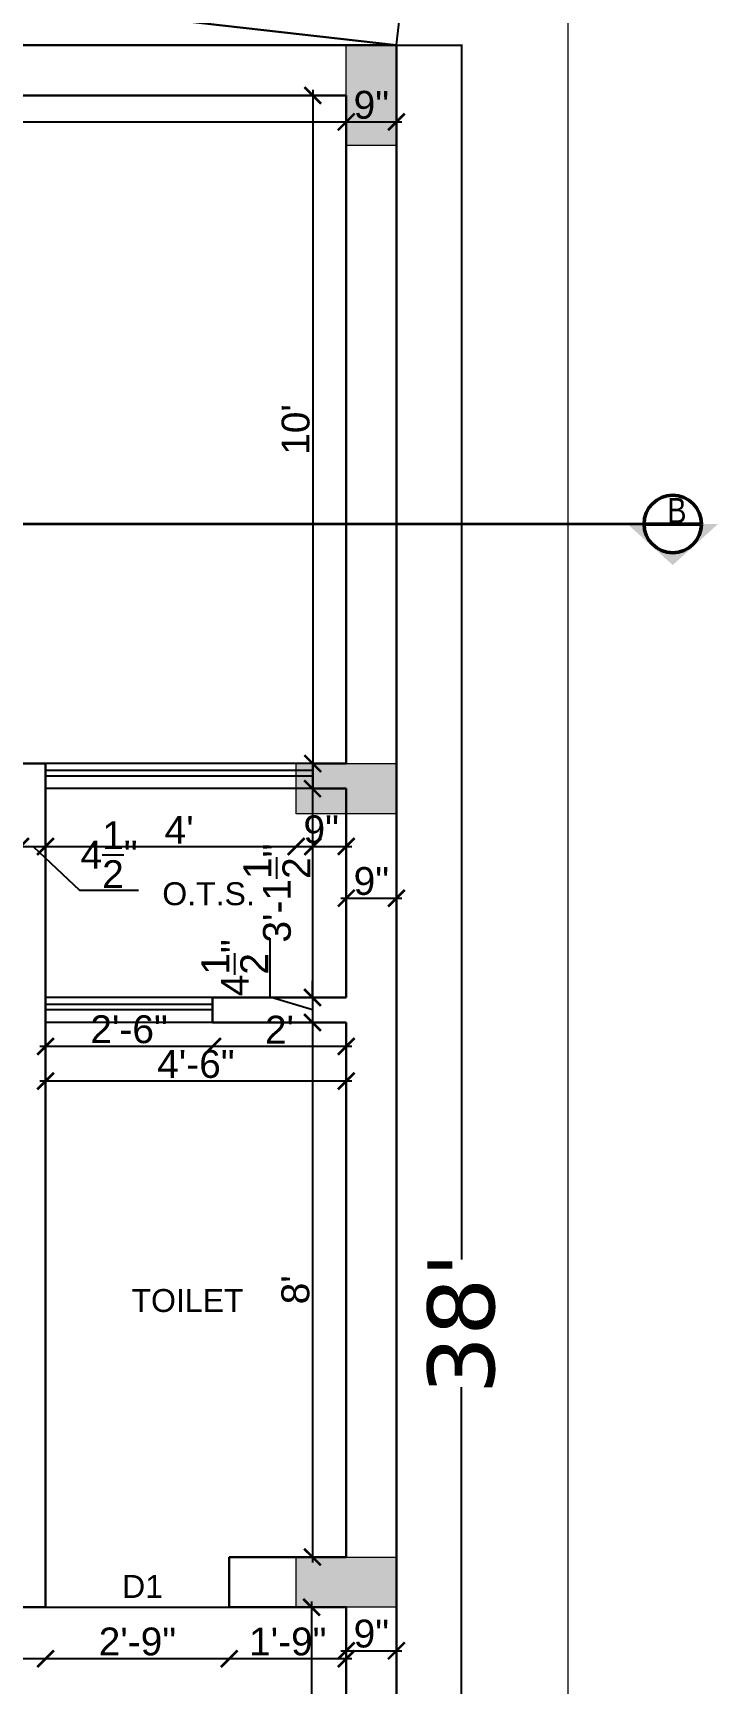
# Model space of a CAD drawing. Header units: inches. Extents: x -22123 to -20407, y -44696 to -43478.
# Drawn here: x -21138.8 to -21015.8, y -43925.8 to -43629.4 of the extents above; entities that cross this region are included whole.
import ezdxf

# ---------------------------------------------------------------- set-up
doc = ezdxf.new("R2010")
doc.units = ezdxf.units.IN
doc.header["$LTSCALE"] = 0.01
doc.header["$MEASUREMENT"] = 0
doc.header["$PDMODE"] = 3
doc.layers.add('7', color=5, linetype='Continuous')
doc.layers.add('PDF3_Text', color=6, linetype='Continuous')
for name, color, linetype, lineweight in [('A-HATCH', 9, 'Continuous', 5), ('DIMENSION', 253, 'Continuous', 0), ('wall', 30, 'Continuous', 50)]:
    doc.layers.add(name, color=color, linetype=linetype, lineweight=lineweight)
doc.styles.add('PDF Arial', font='arial.ttf')
doc.styles.add('SMALL', font='arial.ttf')
doc.styles.get("Standard").update_dxf_attribs({"font": 'arial.ttf'})
doc.styles.add('style1', font='verdana.ttf', dxfattribs={"height": 12})
doc.dimstyles.new('Copy of Standard', dxfattribs={"dimtxt": 12, "dimasz": 0.18, "dimexe": 0.18, "dimexo": 0.0625, "dimgap": 0.09, "dimtad": 0, "dimdec": 1, "dimzin": 0, "dimdsep": 46, "dimlunit": 4, "dimtxsty": 'style1', "dimcen": 0.09, "dimadec": 0, "dimazin": 0, "dimtfac": 1, "dimtdec": 1, "dimtofl": 0, "dimtmove": 0, "dimatfit": 3, "dimfxl": 1, "dimtolj": 1, "dimtzin": 0, "dimarcsym": 0})
doc.dimstyles.new('working', dxfattribs={"dimtxt": 5, "dimasz": 3, "dimexe": 1, "dimexo": 0, "dimgap": 0.5, "dimtad": 1, "dimdec": 1, "dimzin": 0, "dimdsep": 46, "dimlunit": 4, "dimtxsty": 'SMALL', "dimblk": 'ARCHTICK', "dimcen": 1, "dimdle": 1, "dimse1": 1, "dimse2": 1, "dimclrd": 256, "dimclre": 256, "dimclrt": 256, "dimadec": 0, "dimazin": 0, "dimtfac": 1, "dimtdec": 1, "dimtmove": 1, "dimatfit": 0, "dimldrblk": 'ARCHTICK', "dimfxl": 1, "dimtolj": 1, "dimtzin": 0, "dimlwd": -1, "dimlwe": -1, "dimarcsym": 0})

# ---------------------------------------------------------------- blocks, each defined once
blk = doc.blocks.new('*D280')
at = {"layer": 'Defpoints', "color": 0, "ltscale": 12, "transparency": 16777216}
for p in [(-21073.58, -43631.64), (-21061.89, -43631.64), (-21073.58, -44087.66)]:
    blk.add_point(p, dxfattribs=at)
at = {"layer": 'DIMENSION', "color": 0, "lineweight": -2, "ltscale": 12, "transparency": 16777216}
for p, q in [((-21073.52, -43631.64), (-21061.71, -43631.64)), ((-21061.89, -43631.82), (-21061.89, -43849.69)), ((-21061.89, -44087.48), (-21061.89, -43872.63)), ((-21073.52, -44087.66), (-21061.71, -44087.66))]:
    blk.add_line(p, q, dxfattribs=at)
at = {"layer": 'DIMENSION', "color": 0, "ltscale": 12, "transparency": 16777216}
for points in [[(-21061.92, -43631.82), (-21061.86, -43631.82), (-21061.89, -43631.64)], [(-21061.92, -44087.48), (-21061.86, -44087.48), (-21061.89, -44087.66)]]:
    blk.add_solid(points, dxfattribs=at)
at = {"layer": 'DIMENSION', "color": 0, "ltscale": 12, "transparency": 16777216, "insert": (-21061.89, -43861.16), "char_height": 12, "attachment_point": 5, "rotation": 90, "style": 'style1'}
blk.add_mtext("\\A1;38'", dxfattribs=at)
blk = doc.blocks.new('*D281')
at = {"layer": 'Defpoints', "color": 0, "ltscale": 12, "transparency": 16777216}
for p in [(-21493.58, -43583.64), (-21072.23, -43619.85), (-21073.58, -43631.64)]:
    blk.add_point(p, dxfattribs=at)
at = {"layer": 'DIMENSION', "color": 0, "lineweight": -2, "ltscale": 12, "transparency": 16777216}
for p, q in [((-21493.57, -43583.58), (-21492.21, -43571.67)), ((-21492.05, -43571.87), (-21297.56, -43594.09)), ((-21072.41, -43619.83), (-21240.26, -43600.64)), ((-21073.57, -43631.58), (-21072.21, -43619.67))]:
    blk.add_line(p, q, dxfattribs=at)
at = {"layer": 'DIMENSION', "color": 0, "ltscale": 12, "transparency": 16777216}
for points in [[(-21492.05, -43571.84), (-21492.06, -43571.9), (-21492.23, -43571.85)], [(-21072.41, -43619.8), (-21072.41, -43619.86), (-21072.23, -43619.85)]]:
    blk.add_solid(points, dxfattribs=at)
at = {"layer": 'DIMENSION', "color": 0, "ltscale": 12, "transparency": 16777216, "insert": (-21268.91, -43597.37), "char_height": 12, "attachment_point": 5, "rotation": 353.4802, "style": 'style1'}
blk.add_mtext('\\A1;35\'-2{\\H1.000000x;\\S1/2;}"', dxfattribs=at)
blk = doc.blocks.new('_ArchTick')
at = {"color": 0, "linetype": 'ByBlock', "const_width": 0.15}
blk.add_lwpolyline([(-0.5, -0.5), (0.5, 0.5)], dxfattribs=at)
blk = doc.blocks.new('*D289')
at = {"layer": '7', "ltscale": 12, "transparency": 16777216}
blk.add_line((-21239.58, -43645.41), (-21081.58, -43645.41), dxfattribs=at)
at = {"layer": 'Defpoints', "color": 0, "ltscale": 12, "transparency": 16777216}
for p in [(-21238.58, -43641.28), (-21082.58, -43640.64), (-21082.58, -43645.41)]:
    blk.add_point(p, dxfattribs=at)
at = {"layer": '7', "ltscale": 12, "transparency": 16777216, "xscale": 3, "yscale": 3, "zscale": 3, "rotation": 180}
blk.add_blockref('_ArchTick', (-21238.58, -43645.41), dxfattribs=at)
at = {"layer": '7', "ltscale": 12, "transparency": 16777216, "xscale": 3, "yscale": 3, "zscale": 3}
blk.add_blockref('_ArchTick', (-21082.58, -43645.41), dxfattribs=at)
at = {"layer": '7', "ltscale": 12, "transparency": 16777216, "insert": (-21160.58, -43642.36), "char_height": 5, "attachment_point": 5, "style": 'SMALL'}
blk.add_mtext("\\A1;13'", dxfattribs=at)
blk = doc.blocks.new('*D290')
at = {"layer": '7', "ltscale": 12, "transparency": 16777216}
blk.add_line((-21083.58, -43645.41), (-21072.58, -43645.41), dxfattribs=at)
at = {"layer": 'Defpoints', "color": 0, "ltscale": 12, "transparency": 16777216}
for p in [(-21082.58, -43640.64), (-21073.58, -43640.61), (-21073.58, -43645.41)]:
    blk.add_point(p, dxfattribs=at)
at = {"layer": '7', "ltscale": 12, "transparency": 16777216, "xscale": 3, "yscale": 3, "zscale": 3, "rotation": 180}
blk.add_blockref('_ArchTick', (-21082.58, -43645.41), dxfattribs=at)
at = {"layer": '7', "ltscale": 12, "transparency": 16777216, "xscale": 3, "yscale": 3, "zscale": 3}
blk.add_blockref('_ArchTick', (-21073.58, -43645.41), dxfattribs=at)
at = {"layer": '7', "ltscale": 12, "transparency": 16777216, "insert": (-21078.08, -43642.36), "char_height": 5, "attachment_point": 5, "style": 'SMALL'}
blk.add_mtext('\\A1;9"', dxfattribs=at)
blk = doc.blocks.new('*D301')
at = {"layer": '7', "ltscale": 12, "transparency": 16777216}
for p, q in [((-21141.08, -43775.53), (-21144.08, -43775.53)), ((-21141.08, -43775.53), (-21136.58, -43775.53)), ((-21141.08, -43775.53), (-21136.58, -43775.53)), ((-21138.83, -43775.53), (-21130.47, -43783.35)), ((-21136.58, -43775.53), (-21133.58, -43775.53)), ((-21130.47, -43783.35), (-21119.87, -43783.35))]:
    blk.add_line(p, q, dxfattribs=at)
at = {"layer": 'Defpoints', "color": 0, "ltscale": 12, "transparency": 16777216}
for p in [(-21141.08, -43769.64), (-21136.58, -43769.87), (-21136.58, -43775.53)]:
    blk.add_point(p, dxfattribs=at)
at = {"layer": '7', "ltscale": 12, "transparency": 16777216, "xscale": 3, "yscale": 3, "zscale": 3}
blk.add_blockref('_ArchTick', (-21141.08, -43775.53), dxfattribs=at)
at = {"layer": '7', "ltscale": 12, "transparency": 16777216, "xscale": 3, "yscale": 3, "zscale": 3, "rotation": 180}
blk.add_blockref('_ArchTick', (-21136.58, -43775.53), dxfattribs=at)
at = {"layer": '7', "ltscale": 12, "transparency": 16777216, "insert": (-21125.17, -43777), "char_height": 5, "attachment_point": 5, "style": 'SMALL'}
blk.add_mtext('\\A1;4{\\H1.000000x;\\S1/2;}"', dxfattribs=at)
blk = doc.blocks.new('*D302')
at = {"layer": '7', "ltscale": 12, "transparency": 16777216}
blk.add_line((-21137.58, -43775.53), (-21087.6, -43775.53), dxfattribs=at)
at = {"layer": 'Defpoints', "color": 0, "ltscale": 12, "transparency": 16777216}
for p in [(-21088.6, -43765.14), (-21136.58, -43769.87), (-21088.6, -43775.53)]:
    blk.add_point(p, dxfattribs=at)
at = {"layer": '7', "ltscale": 12, "transparency": 16777216, "xscale": 3, "yscale": 3, "zscale": 3, "rotation": 180}
blk.add_blockref('_ArchTick', (-21136.58, -43775.53), dxfattribs=at)
at = {"layer": '7', "ltscale": 12, "transparency": 16777216, "xscale": 3, "yscale": 3, "zscale": 3}
blk.add_blockref('_ArchTick', (-21088.6, -43775.53), dxfattribs=at)
at = {"layer": '7', "ltscale": 12, "transparency": 16777216, "insert": (-21112.59, -43772.53), "char_height": 5, "attachment_point": 5, "style": 'SMALL'}
blk.add_mtext("\\A1;4'", dxfattribs=at)
blk = doc.blocks.new('*D303')
at = {"layer": '7', "ltscale": 12, "transparency": 16777216}
blk.add_line((-21092.58, -43775.53), (-21081.58, -43775.53), dxfattribs=at)
at = {"layer": 'Defpoints', "color": 0, "ltscale": 12, "transparency": 16777216}
for p in [(-21091.58, -43765.14), (-21082.58, -43765.14), (-21082.58, -43775.53)]:
    blk.add_point(p, dxfattribs=at)
at = {"layer": '7', "ltscale": 12, "transparency": 16777216, "xscale": 3, "yscale": 3, "zscale": 3, "rotation": 180}
blk.add_blockref('_ArchTick', (-21091.58, -43775.53), dxfattribs=at)
at = {"layer": '7', "ltscale": 12, "transparency": 16777216, "xscale": 3, "yscale": 3, "zscale": 3}
blk.add_blockref('_ArchTick', (-21082.58, -43775.53), dxfattribs=at)
at = {"layer": '7', "ltscale": 12, "transparency": 16777216, "insert": (-21087.08, -43772.47), "char_height": 5, "attachment_point": 5, "style": 'SMALL'}
blk.add_mtext('\\A1;9"', dxfattribs=at)
blk = doc.blocks.new('*D304')
at = {"layer": '7', "ltscale": 12, "transparency": 16777216}
blk.add_line((-21083.58, -43784.81), (-21072.58, -43784.81), dxfattribs=at)
at = {"layer": 'Defpoints', "color": 0, "ltscale": 12, "transparency": 16777216}
for p in [(-21082.58, -43765.14), (-21073.58, -43775.22), (-21073.58, -43784.81)]:
    blk.add_point(p, dxfattribs=at)
at = {"layer": '7', "ltscale": 12, "transparency": 16777216, "xscale": 3, "yscale": 3, "zscale": 3, "rotation": 180}
blk.add_blockref('_ArchTick', (-21082.58, -43784.81), dxfattribs=at)
at = {"layer": '7', "ltscale": 12, "transparency": 16777216, "xscale": 3, "yscale": 3, "zscale": 3}
blk.add_blockref('_ArchTick', (-21073.58, -43784.81), dxfattribs=at)
at = {"layer": '7', "ltscale": 12, "transparency": 16777216, "insert": (-21078.08, -43781.76), "char_height": 5, "attachment_point": 5, "style": 'SMALL'}
blk.add_mtext('\\A1;9"', dxfattribs=at)
blk = doc.blocks.new('*D310')
at = {"layer": '7', "ltscale": 12, "transparency": 16777216}
blk.add_line((-21083.58, -43919.96), (-21072.58, -43919.96), dxfattribs=at)
at = {"layer": 'Defpoints', "color": 0, "ltscale": 12, "transparency": 16777216}
for p in [(-21082.58, -43912.14), (-21073.58, -43919.96), (-21073.58, -43933.07)]:
    blk.add_point(p, dxfattribs=at)
at = {"layer": '7', "ltscale": 12, "transparency": 16777216, "xscale": 3, "yscale": 3, "zscale": 3, "rotation": 180}
blk.add_blockref('_ArchTick', (-21082.58, -43919.96), dxfattribs=at)
at = {"layer": '7', "ltscale": 12, "transparency": 16777216, "xscale": 3, "yscale": 3, "zscale": 3}
blk.add_blockref('_ArchTick', (-21073.58, -43919.96), dxfattribs=at)
at = {"layer": '7', "ltscale": 12, "transparency": 16777216, "insert": (-21078.08, -43916.91), "char_height": 5, "attachment_point": 5, "style": 'SMALL'}
blk.add_mtext('\\A1;9"', dxfattribs=at)
blk = doc.blocks.new('*D312')
at = {"layer": '7', "ltscale": 12, "transparency": 16777216}
blk.add_line((-21088.64, -43764.14), (-21088.64, -43803.64), dxfattribs=at)
at = {"layer": 'Defpoints', "color": 0, "ltscale": 12, "transparency": 16777216}
for p in [(-21082.58, -43765.14), (-21088.64, -43802.64), (-21082.58, -43802.64)]:
    blk.add_point(p, dxfattribs=at)
at = {"layer": '7', "ltscale": 12, "transparency": 16777216, "xscale": 3, "yscale": 3, "zscale": 3}
for p, rotation in [((-21088.64, -43765.14), 90), ((-21088.64, -43802.64), 270)]:
    blk.add_blockref('_ArchTick', p, dxfattribs=dict(at, rotation=rotation))
at = {"layer": '7', "ltscale": 12, "transparency": 16777216, "insert": (-21095.04, -43783.89), "char_height": 5, "attachment_point": 5, "rotation": 90, "style": 'SMALL'}
blk.add_mtext('\\A1;3\'-1{\\H1.000000x;\\S1/2;}"', dxfattribs=at)
blk = doc.blocks.new('*D313')
at = {"layer": '7', "ltscale": 12, "transparency": 16777216}
for p, q in [((-21096.24, -43802.61), (-21096.24, -43792.02)), ((-21088.64, -43802.64), (-21088.64, -43799.64)), ((-21088.64, -43804.89), (-21096.24, -43802.61)), ((-21088.64, -43802.64), (-21088.64, -43807.14)), ((-21088.64, -43802.64), (-21088.64, -43807.14)), ((-21088.64, -43807.14), (-21088.64, -43810.14))]:
    blk.add_line(p, q, dxfattribs=at)
at = {"layer": 'Defpoints', "color": 0, "ltscale": 12, "transparency": 16777216}
for p in [(-21082.58, -43802.64), (-21088.64, -43807.14), (-21082.58, -43807.14)]:
    blk.add_point(p, dxfattribs=at)
at = {"layer": '7', "ltscale": 12, "transparency": 16777216, "xscale": 3, "yscale": 3, "zscale": 3}
for p, rotation in [((-21088.64, -43802.64), 270), ((-21088.64, -43807.14), 90)]:
    blk.add_blockref('_ArchTick', p, dxfattribs=dict(at, rotation=rotation))
at = {"layer": '7', "ltscale": 12, "transparency": 16777216, "insert": (-21102.6, -43797.31), "char_height": 5, "attachment_point": 5, "rotation": 90, "style": 'SMALL'}
blk.add_mtext('\\A1;4{\\H1.000000x;\\S1/2;}"', dxfattribs=at)
blk = doc.blocks.new('*D314')
at = {"layer": '7', "ltscale": 12, "transparency": 16777216}
blk.add_line((-21088.64, -43806.14), (-21088.64, -43904.14), dxfattribs=at)
at = {"layer": 'Defpoints', "color": 0, "ltscale": 12, "transparency": 16777216}
for p in [(-21082.58, -43807.14), (-21088.64, -43903.14), (-21082.58, -43903.14)]:
    blk.add_point(p, dxfattribs=at)
at = {"layer": '7', "ltscale": 12, "transparency": 16777216, "xscale": 3, "yscale": 3, "zscale": 3}
for p, rotation in [((-21088.64, -43807.14), 90), ((-21088.64, -43903.14), 270)]:
    blk.add_blockref('_ArchTick', p, dxfattribs=dict(at, rotation=rotation))
at = {"layer": '7', "ltscale": 12, "transparency": 16777216, "insert": (-21091.69, -43855.14), "char_height": 5, "attachment_point": 5, "rotation": 90, "style": 'SMALL'}
blk.add_mtext("\\A1;8'", dxfattribs=at)
blk = doc.blocks.new('*D315')
at = {"layer": '7', "ltscale": 12, "transparency": 16777216}
blk.add_line((-21081.58, -43811.43), (-21107.58, -43811.43), dxfattribs=at)
at = {"layer": 'Defpoints', "color": 0, "ltscale": 12, "transparency": 16777216}
for p in [(-21106.58, -43807.14), (-21082.58, -43807.14), (-21106.58, -43811.43)]:
    blk.add_point(p, dxfattribs=at)
at = {"layer": '7', "ltscale": 12, "transparency": 16777216, "xscale": 3, "yscale": 3, "zscale": 3, "rotation": 180}
blk.add_blockref('_ArchTick', (-21106.58, -43811.43), dxfattribs=at)
at = {"layer": '7', "ltscale": 12, "transparency": 16777216, "xscale": 3, "yscale": 3, "zscale": 3}
blk.add_blockref('_ArchTick', (-21082.58, -43811.43), dxfattribs=at)
at = {"layer": '7', "ltscale": 12, "transparency": 16777216, "insert": (-21094.58, -43808.42), "char_height": 5, "attachment_point": 5, "style": 'SMALL'}
blk.add_mtext("\\A1;2'", dxfattribs=at)
blk = doc.blocks.new('*D316')
at = {"layer": '7', "ltscale": 12, "transparency": 16777216}
blk.add_line((-21105.58, -43811.43), (-21137.58, -43811.43), dxfattribs=at)
at = {"layer": 'Defpoints', "color": 0, "ltscale": 12, "transparency": 16777216}
for p in [(-21136.58, -43807.14), (-21106.58, -43807.14), (-21136.58, -43811.43)]:
    blk.add_point(p, dxfattribs=at)
at = {"layer": '7', "ltscale": 12, "transparency": 16777216, "xscale": 3, "yscale": 3, "zscale": 3, "rotation": 180}
blk.add_blockref('_ArchTick', (-21136.58, -43811.43), dxfattribs=at)
at = {"layer": '7', "ltscale": 12, "transparency": 16777216, "xscale": 3, "yscale": 3, "zscale": 3}
blk.add_blockref('_ArchTick', (-21106.58, -43811.43), dxfattribs=at)
at = {"layer": '7', "ltscale": 12, "transparency": 16777216, "insert": (-21121.58, -43808.38), "char_height": 5, "attachment_point": 5, "style": 'SMALL'}
blk.add_mtext('\\A1;2\'-6"', dxfattribs=at)
blk = doc.blocks.new('*D317')
at = {"layer": '7', "ltscale": 12, "transparency": 16777216}
blk.add_line((-21081.58, -43817.67), (-21137.58, -43817.67), dxfattribs=at)
at = {"layer": 'Defpoints', "color": 0, "ltscale": 12, "transparency": 16777216}
for p in [(-21136.58, -43807.14), (-21082.58, -43807.14), (-21136.58, -43817.67)]:
    blk.add_point(p, dxfattribs=at)
at = {"layer": '7', "ltscale": 12, "transparency": 16777216, "xscale": 3, "yscale": 3, "zscale": 3, "rotation": 180}
blk.add_blockref('_ArchTick', (-21136.58, -43817.67), dxfattribs=at)
at = {"layer": '7', "ltscale": 12, "transparency": 16777216, "xscale": 3, "yscale": 3, "zscale": 3}
blk.add_blockref('_ArchTick', (-21082.58, -43817.67), dxfattribs=at)
at = {"layer": '7', "ltscale": 12, "transparency": 16777216, "insert": (-21109.58, -43814.62), "char_height": 5, "attachment_point": 5, "style": 'SMALL'}
blk.add_mtext('\\A1;4\'-6"', dxfattribs=at)
blk = doc.blocks.new('*D318')
at = {"layer": '7', "ltscale": 12, "transparency": 16777216}
blk.add_line((-21081.58, -43921.39), (-21104.58, -43921.39), dxfattribs=at)
at = {"layer": 'Defpoints', "color": 0, "ltscale": 12, "transparency": 16777216}
for p in [(-21103.58, -43912.14), (-21082.58, -43912.14), (-21103.58, -43921.39)]:
    blk.add_point(p, dxfattribs=at)
at = {"layer": '7', "ltscale": 12, "transparency": 16777216, "xscale": 3, "yscale": 3, "zscale": 3, "rotation": 180}
blk.add_blockref('_ArchTick', (-21103.58, -43921.39), dxfattribs=at)
at = {"layer": '7', "ltscale": 12, "transparency": 16777216, "xscale": 3, "yscale": 3, "zscale": 3}
blk.add_blockref('_ArchTick', (-21082.58, -43921.39), dxfattribs=at)
at = {"layer": '7', "ltscale": 12, "transparency": 16777216, "insert": (-21093.08, -43918.33), "char_height": 5, "attachment_point": 5, "style": 'SMALL'}
blk.add_mtext('\\A1;1\'-9"', dxfattribs=at)
blk = doc.blocks.new('*D319')
at = {"layer": '7', "ltscale": 12, "transparency": 16777216}
blk.add_line((-21102.58, -43921.39), (-21137.58, -43921.39), dxfattribs=at)
at = {"layer": 'Defpoints', "color": 0, "ltscale": 12, "transparency": 16777216}
for p in [(-21136.58, -43912.14), (-21103.58, -43912.14), (-21136.58, -43921.39)]:
    blk.add_point(p, dxfattribs=at)
at = {"layer": '7', "ltscale": 12, "transparency": 16777216, "xscale": 3, "yscale": 3, "zscale": 3, "rotation": 180}
blk.add_blockref('_ArchTick', (-21136.58, -43921.39), dxfattribs=at)
at = {"layer": '7', "ltscale": 12, "transparency": 16777216, "xscale": 3, "yscale": 3, "zscale": 3}
blk.add_blockref('_ArchTick', (-21103.58, -43921.39), dxfattribs=at)
at = {"layer": '7', "ltscale": 12, "transparency": 16777216, "insert": (-21120.08, -43918.33), "char_height": 5, "attachment_point": 5, "style": 'SMALL'}
blk.add_mtext('\\A1;2\'-9"', dxfattribs=at)
blk = doc.blocks.new('*D320')
at = {"layer": '7', "ltscale": 12, "transparency": 16777216}
blk.add_line((-21135.58, -43921.39), (-21275.58, -43921.39), dxfattribs=at)
at = {"layer": 'Defpoints', "color": 0, "ltscale": 12, "transparency": 16777216}
for p in [(-21274.58, -43912.14), (-21136.58, -43912.14), (-21274.58, -43921.39)]:
    blk.add_point(p, dxfattribs=at)
at = {"layer": '7', "ltscale": 12, "transparency": 16777216, "xscale": 3, "yscale": 3, "zscale": 3, "rotation": 180}
blk.add_blockref('_ArchTick', (-21274.58, -43921.39), dxfattribs=at)
at = {"layer": '7', "ltscale": 12, "transparency": 16777216, "xscale": 3, "yscale": 3, "zscale": 3}
blk.add_blockref('_ArchTick', (-21136.58, -43921.39), dxfattribs=at)
at = {"layer": '7', "ltscale": 12, "transparency": 16777216, "insert": (-21205.58, -43918.33), "char_height": 5, "attachment_point": 5, "style": 'SMALL'}
blk.add_mtext('\\A1;11\'-6"', dxfattribs=at)
blk = doc.blocks.new('*D354')
at = {"layer": '7', "ltscale": 12, "transparency": 16777216}
blk.add_line((-21088.8, -43911.14), (-21088.8, -44084.16), dxfattribs=at)
at = {"layer": 'Defpoints', "color": 0, "ltscale": 12, "transparency": 16777216}
for p in [(-21082.58, -43912.14), (-21088.8, -44083.16), (-21082.58, -44083.16)]:
    blk.add_point(p, dxfattribs=at)
at = {"layer": '7', "ltscale": 12, "transparency": 16777216, "xscale": 3, "yscale": 3, "zscale": 3}
for p, rotation in [((-21088.8, -43912.14), 90), ((-21088.8, -44083.16), 270)]:
    blk.add_blockref('_ArchTick', p, dxfattribs=dict(at, rotation=rotation))
at = {"layer": '7', "ltscale": 12, "transparency": 16777216, "insert": (-21091.85, -43997.65), "char_height": 5, "attachment_point": 5, "rotation": 90, "style": 'SMALL'}
blk.add_mtext('\\A1;14\'-3"', dxfattribs=at)
blk = doc.blocks.new('*D355')
at = {"layer": '7', "ltscale": 12, "transparency": 16777216}
blk.add_line((-21088.6, -43639.64), (-21088.6, -43761.64), dxfattribs=at)
at = {"layer": 'Defpoints', "color": 0, "ltscale": 12, "transparency": 16777216}
for p in [(-21082.58, -43640.64), (-21088.6, -43760.64), (-21082.58, -43760.64)]:
    blk.add_point(p, dxfattribs=at)
at = {"layer": '7', "ltscale": 12, "transparency": 16777216, "xscale": 3, "yscale": 3, "zscale": 3}
for p, rotation in [((-21088.6, -43640.64), 90), ((-21088.6, -43760.64), 270)]:
    blk.add_blockref('_ArchTick', p, dxfattribs=dict(at, rotation=rotation))
at = {"layer": '7', "ltscale": 12, "transparency": 16777216, "insert": (-21091.65, -43700.64), "char_height": 5, "attachment_point": 5, "rotation": 90, "style": 'SMALL'}
blk.add_mtext("\\A1;10'", dxfattribs=at)
blk = doc.blocks.new('GDG')
at = {"layer": '7', "lineweight": 0, "ltscale": 12}
h = blk.add_hatch(color=0, dxfattribs=at)
h.dxf.hatch_style = 1
h.paths.add_polyline_path([(15399.68, -12913.11), (15408.68, -12913.11), (15408.68, -12895.11), (15399.68, -12895.11)])
at = {"layer": '7', "color": 0, "lineweight": 0, "ltscale": 12}
blk.add_lwpolyline([(15399.68, -12895.11), (15408.68, -12895.11), (15408.68, -12913.11), (15399.68, -12913.11)], close=True, dxfattribs=at)

msp = doc.modelspace()

# ---------------------------------------------------------------- hatches: boundary and pattern name
at = {"layer": 'A-HATCH'}
h = msp.add_hatch(color=256, dxfattribs=at)
h.dxf.hatch_style = 1
h.paths.add_polyline_path([(-21032.07979, -43717.61627), (-21023.95568, -43724.98416), (-21015.83157, -43717.61627), (-21018.79873, -43717.61627, -0.414213562), (-21023.95568, -43722.77323, -0.414213562), (-21029.11264, -43717.61627)])

# ---------------------------------------------------------------- linework, layer by layer
at = {"layer": '7', "ltscale": 12}
for p, q in [((-21088.60177, -43760.64108), (-21136.5796, -43760.64108)), ((-21088.60177, -43761.89108), (-21136.5796, -43761.89108)), ((-21088.60177, -43762.89108), (-21136.5796, -43762.89108)), ((-21088.60177, -43765.14108), (-21136.5796, -43765.14108)), ((-21106.5796, -43802.64108), (-21136.5796, -43802.64108)), ((-21106.5796, -43803.89108), (-21136.5796, -43803.89108)), ((-21106.5796, -43804.89108), (-21136.5796, -43804.89108)), ((-21106.5796, -43807.14108), (-21136.5796, -43807.14108)), ((-21136.5796, -43912.14108), (-21103.5796, -43912.14108))]:
    msp.add_line(p, q, dxfattribs=at)
at = {"layer": '7', "lineweight": 0, "ltscale": 12}
msp.add_lwpolyline([(-21523.71106, -43537.48587), (-21042.78848, -43537.48587), (-21042.78848, -44162.89442), (-21523.71106, -44162.89442)], close=True, dxfattribs=at)
at = {"layer": 'wall', "lineweight": 30}
for p, q in [((-21493.5796, -43583.64108), (-21073.5796, -43631.64108)), ((-21073.5796, -43631.64108), (-21238.5796, -43631.64108)), ((-21073.5796, -44087.65979), (-21073.5796, -43631.64108)), ((-21082.5796, -43640.64108), (-21238.5796, -43640.64108)), ((-21082.5796, -43760.64108), (-21082.5796, -43640.64108)), ((-21136.5796, -43760.64108), (-21243.0796, -43760.64108)), ((-21136.5796, -43912.14108), (-21136.5796, -43760.64108)), ((-21082.5796, -43760.64108), (-21088.60177, -43760.64108)), ((-21088.60177, -43765.14108), (-21088.60177, -43760.64108)), ((-21082.5796, -43765.14108), (-21088.60177, -43765.14108)), ((-21082.5796, -43802.64108), (-21082.5796, -43765.14108)), ((-21082.5796, -43802.64108), (-21106.5796, -43802.64108)), ((-21106.5796, -43807.14108), (-21106.5796, -43802.64108)), ((-21082.5796, -43807.14108), (-21106.5796, -43807.14108)), ((-21082.5796, -43903.14108), (-21082.5796, -43807.14108)), ((-21103.5796, -43912.14108), (-21103.5796, -43903.14108)), ((-21103.5796, -43903.14108), (-21082.5796, -43903.14108)), ((-21271.5796, -43912.14108), (-21136.5796, -43912.14108)), ((-21103.5796, -43912.14108), (-21082.5796, -43912.14108)), ((-21082.5796, -44083.15979), (-21082.5796, -43912.14108))]:
    msp.add_line(p, q, dxfattribs=at)
at = {"layer": 'wall', "color": 1, "lineweight": 35}
msp.add_line((-21023.95568, -43717.61627), (-21532.95828, -43717.61627), dxfattribs=at)
at = {"layer": 'wall', "color": 1}
msp.add_line((-21018.79873, -43717.61627), (-21029.11264, -43717.61627), dxfattribs=at)
msp.add_circle((-21023.95568, -43717.61627), 5.15696, dxfattribs=at)

# ---------------------------------------------------------------- block references
at = {"layer": '7', "lineweight": 0}
msp.add_blockref('GDG', (-36482.26337, -30736.53207), dxfattribs=at)
at = {"layer": '7', "lineweight": 0, "rotation": 90}
for p in [(-33986.6886, -59169.32486), (-33986.6886, -59311.82486)]:
    msp.add_blockref('GDG', p, dxfattribs=at)

# ---------------------------------------------------------------- texts
at = {"insert": (-20822.20554, -43712.93261), "char_height": 4.5, "width": 202.7221193, "attachment_point": 3}
msp.add_mtext('\\pxql;{\\fArial Narrow|b0|i0|c0|p34;B}', dxfattribs=at)
at = {"layer": '7', "ltscale": 12, "insert": (-21122.83552, -43910.47312), "char_height": 4.117191, "width": 80.9706652, "attachment_point": 7, "style": 'PDF Arial'}
msp.add_mtext('\\A1;D1', dxfattribs=at)
at = {"layer": 'PDF3_Text', "char_height": 4.117191, "width": 80.9706652, "attachment_point": 7, "style": 'PDF Arial'}
for s, insert in [('\\A1;O.T.S.', (-21115.61666, -43786.12888)), ('\\A1;TOILET', (-21121.15296, -43859.17746))]:
    msp.add_mtext(s, dxfattribs=dict(at, insert=insert))

# ---------------------------------------------------------------- dimensions: what is measured, and where the dimension line sits
at = {"layer": '7', "ltscale": 12}
for base, p1, p2, picture, middle in [((-21088.60177, -43760.64108), (-21082.5796, -43640.64108), (-21082.5796, -43760.64108), '*D355', (-21091.65463, -43700.64108)), ((-21088.64047, -43802.64108), (-21082.5796, -43765.14108), (-21082.5796, -43802.64108), '*D312', (-21095.03861, -43783.89108)), ((-21088.79539, -44083.15979), (-21082.5796, -43912.14108), (-21082.5796, -44083.15979), '*D354', (-21091.84996, -43997.65044))]:
    dim = msp.add_linear_dim(base=base, p1=p1, p2=p2, angle=90, dimstyle='working', dxfattribs=at)
    dim.commit()
    dim.dimension.update_dxf_attribs({"geometry": picture, "text_midpoint": middle})
for base, p1, p2, picture, middle in [((-21082.5796, -43645.41031), (-21238.5796, -43641.28206), (-21082.5796, -43640.64108), '*D289', (-21160.5796, -43642.35574)), ((-21073.5796, -43645.41031), (-21082.5796, -43640.64108), (-21073.5796, -43640.60602), '*D290', (-21078.0796, -43642.35745)), ((-21088.60177, -43775.52613), (-21136.5796, -43769.87089), (-21088.60177, -43765.14108), '*D302', (-21112.59068, -43772.52613)), ((-21082.5796, -43775.52613), (-21091.5796, -43765.14108), (-21082.5796, -43765.14108), '*D303', (-21087.0796, -43772.47327)), ((-21073.5796, -43784.81446), (-21082.5796, -43765.14108), (-21073.5796, -43775.22255), '*D304', (-21078.0796, -43781.7616)), ((-21136.5796, -43811.43203), (-21106.5796, -43807.14108), (-21136.5796, -43807.14108), '*D316', (-21121.5796, -43808.37917)), ((-21274.5796, -43921.38725), (-21136.5796, -43912.14108), (-21274.5796, -43912.14108), '*D320', (-21205.5796, -43918.33438)), ((-21136.5796, -43921.38725), (-21103.5796, -43912.14108), (-21136.5796, -43912.14108), '*D319', (-21120.0796, -43918.33438)), ((-21073.5796, -43919.96099), (-21082.5796, -43912.14108), (-21073.5796, -43933.06666), '*D310', (-21078.0796, -43916.90812))]:
    dim = msp.add_linear_dim(base=base, p1=p1, p2=p2, dimstyle='working', override={"dimtmove": 1}, dxfattribs=at)
    dim.commit()
    dim.dimension.update_dxf_attribs({"geometry": picture, "text_midpoint": middle})
dim = msp.add_linear_dim(base=(-21136.5796, -43775.52613), p1=(-21141.0796, -43769.64108), p2=(-21136.5796, -43769.87089), dimstyle='working', override={"dimtmove": 1}, dxfattribs=at)
dim.commit()
dim.dimension.update_dxf_attribs({"geometry": '*D301', "text_midpoint": (-21129.9667, -43783.35137), "dimtype": 160})
for base, p1, p2, picture, middle in [((-21088.64047, -43807.14108), (-21082.5796, -43802.64108), (-21082.5796, -43807.14108), '*D313', (-21102.59807, -43802.10994)), ((-21088.64047, -43903.14108), (-21082.5796, -43807.14108), (-21082.5796, -43903.14108), '*D314', (-21091.69334, -43855.14108))]:
    dim = msp.add_linear_dim(base=base, p1=p1, p2=p2, angle=90, dimstyle='working', override={"dimtmove": 1}, dxfattribs=at)
    dim.commit()
    dim.dimension.update_dxf_attribs({"geometry": picture, "text_midpoint": middle})
for base, p1, p2, picture, middle in [((-21136.5796, -43817.67295), (-21082.5796, -43807.14108), (-21136.5796, -43807.14108), '*D317', (-21109.5796, -43814.62009)), ((-21106.5796, -43811.43203), (-21082.5796, -43807.14108), (-21106.5796, -43807.14108), '*D315', (-21094.5796, -43808.4218)), ((-21103.5796, -43921.38725), (-21082.5796, -43912.14108), (-21103.5796, -43912.14108), '*D318', (-21093.0796, -43918.33438))]:
    dim = msp.add_linear_dim(base=base, p1=p1, p2=p2, dimstyle='working', dxfattribs=at)
    dim.commit()
    dim.dimension.update_dxf_attribs({"geometry": picture, "text_midpoint": middle})
at = {"layer": 'DIMENSION', "color": 0, "ltscale": 12}
for base, p1, angle, picture, middle, dimtype in [((-21072.23157, -43619.84581), (-21493.5796, -43583.64108), 353.4801982, '*D281', (-21268.90562, -43597.36878), 161), ((-21061.89306, -43631.64108), (-21073.5796, -44087.65979), 90, '*D280', (-21061.89306, -43861.15979), 160)]:
    dim = msp.add_linear_dim(base=base, p1=p1, p2=(-21073.5796, -43631.64108), angle=angle, dimstyle='Copy of Standard', dxfattribs=at)
    dim.commit()
    dim.dimension.update_dxf_attribs({"geometry": picture, "text_midpoint": middle, "dimtype": dimtype})

doc.saveas('drawing.dxf')
